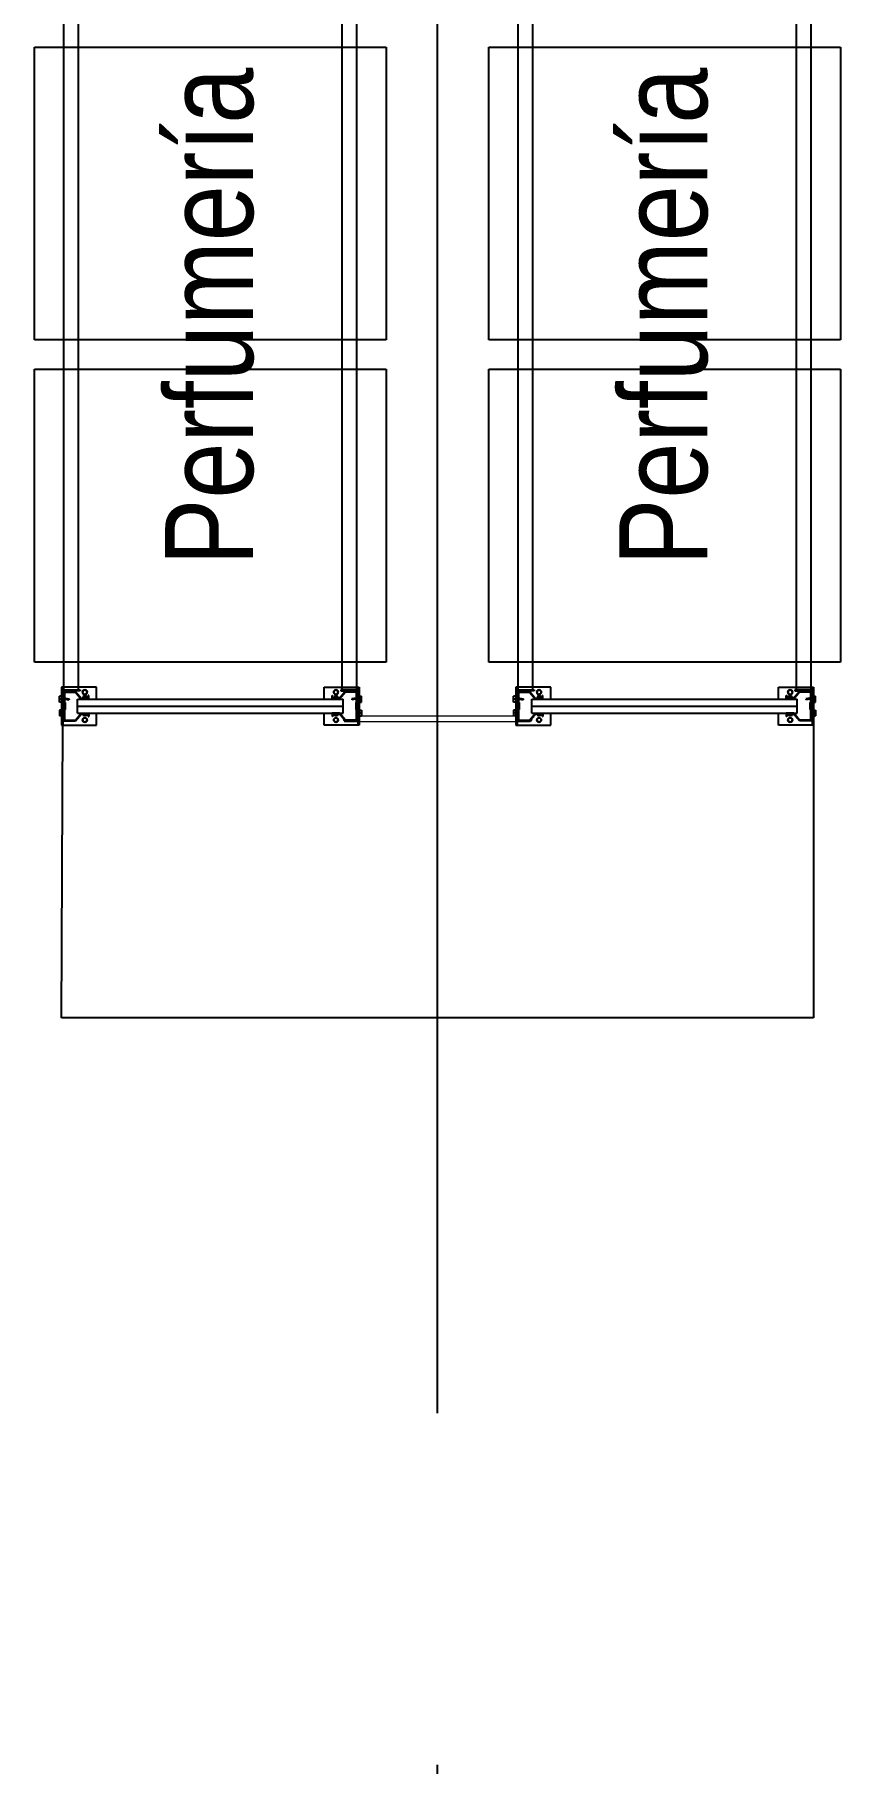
# Model space of a CAD drawing. Header units: metres. Extents: x 0 to 8715937, y -236336 to 216.
# Drawn here: x 115.27 to 118.02, y 69.58 to 75.49 of the extents above; entities that cross this region are included whole.
import ezdxf

# ---------------------------------------------------------------- set-up
doc = ezdxf.new("R2010")
doc.units = ezdxf.units.M
doc.header["$MEASUREMENT"] = 0
doc.linetypes.add('ACAD_ISO10W100', pattern=[18, 12, -3, 0, -3])
for name, color, linetype in [('0-BLOCK-EQUIPAMIENTO', 7, 'Continuous'), ('0-BLOCK-ESTRUCTURA', 7, 'Continuous'), ('AAA BAST', 5, 'Continuous'), ('AAA CONECT', 3, 'Continuous'), ('AAA LARG', 1, 'Continuous'), ('AAA PALLETS', 7, 'Continuous'), ('EJES', 251, 'ACAD_ISO10W100'), ('INSTALACIONES', 165, 'Continuous'), ('TEXTO', 7, 'Continuous')]:
    doc.layers.add(name, color=color, linetype=linetype)
doc.styles.add('AR', font='arial.ttf')

# ---------------------------------------------------------------- blocks, each defined once
blk = doc.blocks.new('DPM-ESTRUCTURA')
at = {"layer": 'EJES', "ltscale": 0.4}
blk.add_line((28.9278, 41.5801), (28.9278, 112.3301), dxfattribs=at)
blk = doc.blocks.new('1A MODULO SIMPLE')
at = {"layer": 'AAA BAST'}
for points in [[(-2.1307, 1.015), (-2.1307, 1.017), (-2.1407, 1.017), (-2.1407, 1.04), (-2.1167, 1.06), (-2.1167, 1.1), (-2.1567, 1.1), (-2.1567, 1.098), (-2.1767, 1.098), (-2.1767, 1.1), (-2.2167, 1.1), (-2.2167, 1.06), (-2.1927, 1.04), (-2.1927, 1.017), (-2.2027, 1.017), (-2.2027, 1.015), (-2.1907, 1.015), (-2.1907, 1.0409), (-2.2147, 1.0609), (-2.2147, 1.098), (-2.1787, 1.098), (-2.1787, 1.096), (-2.1547, 1.096), (-2.1547, 1.098), (-2.1187, 1.098), (-2.1187, 1.0609), (-2.1427, 1.0409), (-2.1427, 1.015)], [(0.1973, 1.015), (0.1973, 1.017), (0.2073, 1.017), (0.2073, 1.04), (0.1833, 1.06), (0.1833, 1.1), (0.2233, 1.1), (0.2233, 1.098), (0.2433, 1.098), (0.2433, 1.1), (0.2833, 1.1), (0.2833, 1.06), (0.2593, 1.04), (0.2593, 1.017), (0.2693, 1.017), (0.2693, 1.015), (0.2573, 1.015), (0.2573, 1.0409), (0.2813, 1.0609), (0.2813, 1.098), (0.2453, 1.098), (0.2453, 1.096), (0.2213, 1.096), (0.2213, 1.098), (0.1853, 1.098), (0.1853, 1.0609), (0.2093, 1.0409), (0.2093, 1.015)], [(-2.1307, 0.185), (-2.1307, 0.183), (-2.1407, 0.183), (-2.1407, 0.16), (-2.1167, 0.14), (-2.1167, 0.1), (-2.1567, 0.1), (-2.1567, 0.102), (-2.1767, 0.102), (-2.1767, 0.1), (-2.2167, 0.1), (-2.2167, 0.14), (-2.1927, 0.16), (-2.1927, 0.183), (-2.2027, 0.183), (-2.2027, 0.185), (-2.1907, 0.185), (-2.1907, 0.1591), (-2.2147, 0.1391), (-2.2147, 0.102), (-2.1787, 0.102), (-2.1787, 0.104), (-2.1547, 0.104), (-2.1547, 0.102), (-2.1187, 0.102), (-2.1187, 0.1391), (-2.1427, 0.1591), (-2.1427, 0.185)], [(0.1973, 0.185), (0.1973, 0.183), (0.2073, 0.183), (0.2073, 0.16), (0.1833, 0.14), (0.1833, 0.1), (0.2233, 0.1), (0.2233, 0.102), (0.2433, 0.102), (0.2433, 0.1), (0.2833, 0.1), (0.2833, 0.14), (0.2593, 0.16), (0.2593, 0.183), (0.2693, 0.183), (0.2693, 0.185), (0.2573, 0.185), (0.2573, 0.1591), (0.2813, 0.1391), (0.2813, 0.102), (0.2453, 0.102), (0.2453, 0.104), (0.2213, 0.104), (0.2213, 0.102), (0.1853, 0.102), (0.1853, 0.1391), (0.2093, 0.1591), (0.2093, 0.185)]]:
    blk.add_hatch(color=251, dxfattribs=at).paths.add_polyline_path(points)
at = {"layer": 'AAA BAST', "color": 251}
for p, q in [((-2.2167, 1.1082), (-2.2317, 1.1082)), ((-2.2317, 1.1082), (-2.2317, 0.9882)), ((-2.2167, 1.1032), (-2.2317, 1.1032)), ((-2.1167, 1.1082), (-2.2167, 1.1082)), ((-2.2167, 1.1082), (-2.2167, 1.1032)), ((-2.2167, 1.1032), (-2.1167, 1.1032)), ((-2.1767, 1.1), (-2.2167, 1.1)), ((-2.2167, 1.1), (-2.2167, 1.06)), ((-2.2147, 1.098), (-2.2147, 1.0609)), ((-2.1787, 1.098), (-2.2147, 1.098)), ((-2.2067, 1.1), (-2.2067, 1.1032)), ((-2.2067, 1.1032), (-2.1737, 1.1032)), ((-2.1802, 1.1152), (-2.2002, 1.1152)), ((-2.2002, 1.1082), (-2.2002, 1.1152)), ((-2.1902, 1.1082), (-2.1902, 1.1152)), ((-2.1802, 1.1082), (-2.1802, 1.1152)), ((-2.1787, 1.098), (-2.1787, 1.096)), ((-2.1547, 1.096), (-2.1787, 1.096)), ((-2.1767, 1.1), (-2.1767, 1.098)), ((-2.1767, 1.1), (-2.1737, 1.1)), ((-2.1567, 1.098), (-2.1767, 1.098)), ((-2.1737, 1.1), (-2.1737, 1.1032)), ((-2.1597, 1.1), (-2.1597, 1.1032)), ((-2.1567, 1.1), (-2.1597, 1.1)), ((-2.1167, 1.1), (-2.1567, 1.1)), ((-2.1567, 1.1), (-2.1567, 1.098)), ((-2.1187, 1.098), (-2.1547, 1.098)), ((-2.1547, 1.098), (-2.1547, 1.096)), ((-2.1532, 1.1152), (-2.1332, 1.1152)), ((-2.1532, 1.1082), (-2.1532, 1.1152)), ((-2.1432, 1.1082), (-2.1432, 1.1152)), ((-2.1332, 1.1082), (-2.1332, 1.1152)), ((-2.1267, 1.1), (-2.1267, 1.1032)), ((-2.1187, 1.098), (-2.1187, 1.0609)), ((-2.1167, 1.1032), (-2.1167, 1.1082)), ((-2.1017, 1.1082), (-2.1167, 1.1082)), ((-2.1167, 1.1032), (-2.1017, 1.1032)), ((-2.1167, 1.1), (-2.1167, 1.06)), ((-2.1017, 0.9882), (-2.1017, 1.1082)), ((0.1683, 0.9882), (0.1683, 1.1082)), ((0.1683, 1.1082), (0.1833, 1.1082)), ((0.1833, 1.1032), (0.1683, 1.1032)), ((0.1833, 1.1032), (0.1833, 1.1082)), ((0.1833, 1.1082), (0.2833, 1.1082)), ((0.2833, 1.1032), (0.1833, 1.1032)), ((0.1833, 1.1), (0.2233, 1.1)), ((0.1833, 1.1), (0.1833, 1.06)), ((0.1853, 1.098), (0.1853, 1.0609)), ((0.1853, 1.098), (0.2213, 1.098)), ((0.1933, 1.1), (0.1933, 1.1032)), ((0.2198, 1.1152), (0.1998, 1.1152)), ((0.1998, 1.1082), (0.1998, 1.1152)), ((0.2098, 1.1082), (0.2098, 1.1152)), ((0.2198, 1.1082), (0.2198, 1.1152)), ((0.2213, 1.098), (0.2213, 1.096)), ((0.2213, 1.096), (0.2453, 1.096)), ((0.2233, 1.1), (0.2233, 1.098)), ((0.2233, 1.1), (0.2263, 1.1)), ((0.2233, 1.098), (0.2433, 1.098)), ((0.2263, 1.1), (0.2263, 1.1032)), ((0.2403, 1.1), (0.2403, 1.1032)), ((0.2733, 1.1032), (0.2403, 1.1032)), ((0.2433, 1.1), (0.2403, 1.1)), ((0.2433, 1.1), (0.2833, 1.1)), ((0.2433, 1.1), (0.2433, 1.098)), ((0.2453, 1.098), (0.2813, 1.098)), ((0.2453, 1.098), (0.2453, 1.096)), ((0.2468, 1.1152), (0.2668, 1.1152)), ((0.2468, 1.1082), (0.2468, 1.1152)), ((0.2568, 1.1082), (0.2568, 1.1152)), ((0.2668, 1.1082), (0.2668, 1.1152)), ((0.2733, 1.1), (0.2733, 1.1032)), ((0.2813, 1.098), (0.2813, 1.0609)), ((0.2833, 1.1082), (0.2833, 1.1032)), ((0.2833, 1.1082), (0.2983, 1.1082)), ((0.2833, 1.1032), (0.2983, 1.1032)), ((0.2833, 1.1), (0.2833, 1.06)), ((0.2983, 1.1082), (0.2983, 0.9882)), ((-2.2167, 1.06), (-2.1927, 1.04)), ((-2.2147, 1.0609), (-2.1907, 1.0409)), ((-2.1927, 1.017), (-2.2027, 1.017)), ((-2.2027, 1.017), (-2.2027, 1.015)), ((-2.1907, 1.015), (-2.2027, 1.015)), ((-2.1927, 1.036), (-2.1977, 1.036)), ((-2.1977, 1.021), (-2.1977, 1.036)), ((-2.1927, 1.0285), (-2.1977, 1.0285)), ((-2.1927, 1.021), (-2.1977, 1.021)), ((-2.1927, 1.04), (-2.1927, 1.017)), ((-2.1907, 1.053), (-2.1667, 1.053)), ((-2.1907, 0.147), (-2.1907, 1.053)), ((-2.1907, 1.0409), (-2.1907, 1.015)), ((-2.1667, 1.053), (-2.1427, 1.053)), ((-2.1667, 0.147), (-2.1667, 1.053)), ((-2.1187, 1.0609), (-2.1427, 1.0409)), ((-2.1427, 0.147), (-2.1427, 1.053)), ((-2.1427, 1.0409), (-2.1427, 1.015)), ((-2.1427, 1.015), (-2.1307, 1.015)), ((-2.1167, 1.06), (-2.1407, 1.04)), ((-2.1407, 1.04), (-2.1407, 1.017)), ((-2.1357, 1.036), (-2.1407, 1.036)), ((-2.1407, 1.021), (-2.1407, 1.036)), ((-2.1357, 1.0285), (-2.1407, 1.0285)), ((-2.1357, 1.021), (-2.1407, 1.021)), ((-2.1407, 1.017), (-2.1307, 1.017)), ((-2.1357, 1.021), (-2.1357, 1.036)), ((-2.1357, 1.0328), (-2.1307, 1.0328)), ((-2.1357, 1.0243), (-2.1307, 1.0243)), ((-2.1307, 1.0243), (-2.1307, 1.0328)), ((-2.1307, 1.015), (-2.1307, 1.017)), ((0.1833, 1.06), (0.2073, 1.04)), ((0.1853, 1.0609), (0.2093, 1.0409)), ((0.2023, 1.0328), (0.1973, 1.0328)), ((0.1973, 1.0243), (0.1973, 1.0328)), ((0.2023, 1.0243), (0.1973, 1.0243)), ((0.2073, 1.017), (0.1973, 1.017)), ((0.1973, 1.015), (0.1973, 1.017)), ((0.2093, 1.015), (0.1973, 1.015)), ((0.2023, 1.036), (0.2073, 1.036)), ((0.2023, 1.021), (0.2023, 1.036)), ((0.2023, 1.0285), (0.2073, 1.0285)), ((0.2023, 1.021), (0.2073, 1.021)), ((0.2073, 1.04), (0.2073, 1.017)), ((0.2073, 1.021), (0.2073, 1.036)), ((0.2333, 1.053), (0.2093, 1.053)), ((0.2093, 0.147), (0.2093, 1.053)), ((0.2093, 1.0409), (0.2093, 1.015)), ((0.2573, 1.053), (0.2333, 1.053)), ((0.2333, 0.147), (0.2333, 1.053)), ((0.2813, 1.0609), (0.2573, 1.0409)), ((0.2573, 0.147), (0.2573, 1.053)), ((0.2573, 1.0409), (0.2573, 1.015)), ((0.2573, 1.015), (0.2693, 1.015)), ((0.2833, 1.06), (0.2593, 1.04)), ((0.2593, 1.04), (0.2593, 1.017)), ((0.2593, 1.036), (0.2643, 1.036)), ((0.2593, 1.0285), (0.2643, 1.0285)), ((0.2593, 1.021), (0.2643, 1.021)), ((0.2593, 1.017), (0.2693, 1.017)), ((0.2643, 1.021), (0.2643, 1.036)), ((0.2693, 1.017), (0.2693, 1.015)), ((-2.2317, 0.9882), (-2.1907, 0.9882)), ((-2.1427, 0.9882), (-2.1017, 0.9882)), ((0.2093, 0.9882), (0.1683, 0.9882)), ((0.2983, 0.9882), (0.2573, 0.9882)), ((-2.2317, 0.0918), (-2.2317, 0.2118)), ((-2.2317, 0.2118), (-2.1907, 0.2118)), ((-2.1907, 0.185), (-2.2027, 0.185)), ((-2.2027, 0.183), (-2.2027, 0.185)), ((-2.1927, 0.183), (-2.2027, 0.183)), ((-2.1927, 0.1801), (-2.1977, 0.1801)), ((-2.1977, 0.1651), (-2.1977, 0.1801)), ((-2.1927, 0.16), (-2.1927, 0.183)), ((-2.1907, 0.1591), (-2.1907, 0.185)), ((-2.1427, 0.2118), (-2.1017, 0.2118)), ((-2.1427, 0.1591), (-2.1427, 0.185)), ((-2.1427, 0.185), (-2.1307, 0.185)), ((-2.1407, 0.16), (-2.1407, 0.183)), ((-2.1407, 0.183), (-2.1307, 0.183)), ((-2.1357, 0.1801), (-2.1407, 0.1801)), ((-2.1407, 0.1651), (-2.1407, 0.1801)), ((-2.1357, 0.1651), (-2.1357, 0.1801)), ((-2.1307, 0.185), (-2.1307, 0.183)), ((-2.1017, 0.2118), (-2.1017, 0.0918)), ((0.2093, 0.2118), (0.1683, 0.2118)), ((0.1683, 0.2118), (0.1683, 0.0918)), ((0.2093, 0.185), (0.1973, 0.185)), ((0.1973, 0.185), (0.1973, 0.183)), ((0.2073, 0.183), (0.1973, 0.183)), ((0.2023, 0.1801), (0.2073, 0.1801)), ((0.2023, 0.1651), (0.2023, 0.1801)), ((0.2073, 0.16), (0.2073, 0.183)), ((0.2073, 0.1651), (0.2073, 0.1801)), ((0.2093, 0.1591), (0.2093, 0.185)), ((0.2983, 0.2118), (0.2573, 0.2118)), ((0.2573, 0.1591), (0.2573, 0.185)), ((0.2573, 0.185), (0.2693, 0.185)), ((0.2593, 0.16), (0.2593, 0.183)), ((0.2593, 0.183), (0.2693, 0.183)), ((0.2593, 0.1801), (0.2643, 0.1801)), ((0.2643, 0.1651), (0.2643, 0.1801)), ((0.2693, 0.183), (0.2693, 0.185)), ((0.2983, 0.0918), (0.2983, 0.2118)), ((-2.2167, 0.14), (-2.1927, 0.16)), ((-2.2167, 0.1), (-2.2167, 0.14)), ((-2.2147, 0.1391), (-2.1907, 0.1591)), ((-2.2147, 0.102), (-2.2147, 0.1391)), ((-2.1927, 0.1726), (-2.1977, 0.1726)), ((-2.1927, 0.1651), (-2.1977, 0.1651)), ((-2.1907, 0.147), (-2.1667, 0.147)), ((-2.1667, 0.147), (-2.1427, 0.147)), ((-2.1187, 0.1391), (-2.1427, 0.1591)), ((-2.1357, 0.1726), (-2.1407, 0.1726)), ((-2.1357, 0.1651), (-2.1407, 0.1651)), ((-2.1167, 0.14), (-2.1407, 0.16)), ((-2.1357, 0.1768), (-2.1307, 0.1768)), ((-2.1357, 0.1683), (-2.1307, 0.1683)), ((-2.1307, 0.1683), (-2.1307, 0.1768)), ((-2.1187, 0.102), (-2.1187, 0.1391)), ((-2.1167, 0.1), (-2.1167, 0.14)), ((0.1833, 0.14), (0.2073, 0.16)), ((0.1833, 0.1), (0.1833, 0.14)), ((0.1853, 0.1391), (0.2093, 0.1591)), ((0.1853, 0.102), (0.1853, 0.1391)), ((0.2023, 0.1768), (0.1973, 0.1768)), ((0.1973, 0.1683), (0.1973, 0.1768)), ((0.2023, 0.1683), (0.1973, 0.1683)), ((0.2023, 0.1726), (0.2073, 0.1726)), ((0.2023, 0.1651), (0.2073, 0.1651)), ((0.2333, 0.147), (0.2093, 0.147)), ((0.2573, 0.147), (0.2333, 0.147)), ((0.2813, 0.1391), (0.2573, 0.1591)), ((0.2593, 0.1726), (0.2643, 0.1726)), ((0.2593, 0.1651), (0.2643, 0.1651)), ((0.2833, 0.14), (0.2593, 0.16)), ((0.2813, 0.102), (0.2813, 0.1391)), ((0.2833, 0.1), (0.2833, 0.14)), ((-2.2167, 0.0968), (-2.2317, 0.0968)), ((-2.2167, 0.0918), (-2.2317, 0.0918)), ((-2.1767, 0.1), (-2.2167, 0.1)), ((-2.2167, 0.0968), (-2.1167, 0.0968)), ((-2.2167, 0.0918), (-2.2167, 0.0968)), ((-2.1167, 0.0918), (-2.2167, 0.0918)), ((-2.1787, 0.102), (-2.2147, 0.102)), ((-2.2067, 0.1), (-2.2067, 0.0968)), ((-2.2067, 0.0968), (-2.1737, 0.0968)), ((-2.2002, 0.0918), (-2.2002, 0.0848)), ((-2.1802, 0.0848), (-2.2002, 0.0848)), ((-2.1902, 0.0918), (-2.1902, 0.0848)), ((-2.1802, 0.0918), (-2.1802, 0.0848)), ((-2.1787, 0.102), (-2.1787, 0.104)), ((-2.1547, 0.104), (-2.1787, 0.104)), ((-2.1567, 0.102), (-2.1767, 0.102)), ((-2.1767, 0.1), (-2.1767, 0.102)), ((-2.1767, 0.1), (-2.1737, 0.1)), ((-2.1737, 0.1), (-2.1737, 0.0968)), ((-2.1597, 0.1), (-2.1597, 0.0968)), ((-2.1567, 0.1), (-2.1597, 0.1)), ((-2.1567, 0.1), (-2.1567, 0.102)), ((-2.1167, 0.1), (-2.1567, 0.1)), ((-2.1547, 0.102), (-2.1547, 0.104)), ((-2.1187, 0.102), (-2.1547, 0.102)), ((-2.1532, 0.0918), (-2.1532, 0.0848)), ((-2.1532, 0.0848), (-2.1332, 0.0848)), ((-2.1432, 0.0918), (-2.1432, 0.0848)), ((-2.1332, 0.0918), (-2.1332, 0.0848)), ((-2.1267, 0.1), (-2.1267, 0.0968)), ((-2.1167, 0.0968), (-2.1167, 0.0918)), ((-2.1167, 0.0968), (-2.1017, 0.0968)), ((-2.1017, 0.0918), (-2.1167, 0.0918)), ((0.1833, 0.0968), (0.1683, 0.0968)), ((0.1683, 0.0918), (0.1833, 0.0918)), ((0.1833, 0.1), (0.2233, 0.1)), ((0.2833, 0.0968), (0.1833, 0.0968)), ((0.1833, 0.0968), (0.1833, 0.0918)), ((0.1833, 0.0918), (0.2833, 0.0918)), ((0.1853, 0.102), (0.2213, 0.102)), ((0.1933, 0.1), (0.1933, 0.0968)), ((0.1998, 0.0918), (0.1998, 0.0848)), ((0.2198, 0.0848), (0.1998, 0.0848)), ((0.2098, 0.0918), (0.2098, 0.0848)), ((0.2198, 0.0918), (0.2198, 0.0848)), ((0.2213, 0.102), (0.2213, 0.104)), ((0.2213, 0.104), (0.2453, 0.104)), ((0.2233, 0.102), (0.2433, 0.102)), ((0.2233, 0.1), (0.2233, 0.102)), ((0.2233, 0.1), (0.2263, 0.1)), ((0.2263, 0.1), (0.2263, 0.0968)), ((0.2403, 0.1), (0.2403, 0.0968)), ((0.2433, 0.1), (0.2403, 0.1)), ((0.2733, 0.0968), (0.2403, 0.0968)), ((0.2433, 0.1), (0.2433, 0.102)), ((0.2433, 0.1), (0.2833, 0.1)), ((0.2453, 0.102), (0.2453, 0.104)), ((0.2453, 0.102), (0.2813, 0.102)), ((0.2468, 0.0918), (0.2468, 0.0848)), ((0.2468, 0.0848), (0.2668, 0.0848)), ((0.2568, 0.0918), (0.2568, 0.0848)), ((0.2668, 0.0918), (0.2668, 0.0848)), ((0.2733, 0.1), (0.2733, 0.0968)), ((0.2833, 0.0918), (0.2833, 0.0968)), ((0.2833, 0.0968), (0.2983, 0.0968)), ((0.2833, 0.0918), (0.2983, 0.0918))]:
    blk.add_line(p, q, dxfattribs=at)
for centre in [(-2.2141, 1.0285), (-2.1192, 1.0285), (0.1859, 1.0285), (0.2808, 1.0285), (-2.2141, 0.1715), (-2.1192, 0.1715), (0.1859, 0.1715), (0.2808, 0.1715)]:
    blk.add_circle(centre, 0.0075, dxfattribs=at)
at = {"layer": 'AAA LARG', "color": 251}
for p, q in [((-2.1407, 1.105), (-2.1454, 1.0829)), ((-2.1422, 1.0822), (-2.1454, 1.0829)), ((-2.1381, 1.1018), (-2.1422, 1.0822)), ((-2.1407, 1.105), (-2.1117, 1.105)), ((-2.1149, 1.1018), (-2.1381, 1.1018)), ((-2.1149, 1.045), (-2.1149, 1.1018)), ((-2.1117, 1.105), (-2.1117, 1.045)), ((-2.1117, 1.1), (0.1783, 1.1)), ((0.2073, 1.105), (0.1783, 1.105)), ((0.1783, 1.105), (0.1783, 1.045)), ((0.1815, 1.045), (0.1815, 1.1018)), ((0.1815, 1.1018), (0.2047, 1.1018)), ((0.2047, 1.1018), (0.2089, 1.0822)), ((0.2073, 1.105), (0.212, 1.0829)), ((0.2089, 1.0822), (0.212, 1.0829)), ((-2.1117, 1.045), (-2.1149, 1.045)), ((-2.1117, 1.05), (0.1783, 1.05)), ((0.1783, 1.045), (0.1815, 1.045)), ((-2.1117, 0.155), (-2.1149, 0.155)), ((-2.1149, 0.155), (-2.1149, 0.0982)), ((-2.1117, 0.095), (-2.1117, 0.155)), ((-2.1117, 0.15), (0.1783, 0.15)), ((0.1783, 0.095), (0.1783, 0.155)), ((0.1783, 0.155), (0.1815, 0.155)), ((0.1815, 0.155), (0.1815, 0.0982)), ((-2.1422, 0.1178), (-2.1454, 0.1171)), ((-2.1407, 0.095), (-2.1454, 0.1171)), ((-2.1381, 0.0982), (-2.1422, 0.1178)), ((-2.1407, 0.095), (-2.1117, 0.095)), ((-2.1149, 0.0982), (-2.1381, 0.0982)), ((-2.1117, 0.1), (0.1783, 0.1)), ((0.2073, 0.095), (0.1783, 0.095)), ((0.1815, 0.0982), (0.2047, 0.0982)), ((0.2047, 0.0982), (0.2089, 0.1178)), ((0.2073, 0.095), (0.212, 0.1171)), ((0.2089, 0.1178), (0.212, 0.1171))]:
    blk.add_line(p, q, dxfattribs=at)
at = {"layer": 'AAA PALLETS', "color": 251, "ltscale": 0.21}
for p, q in [((-1.0167, 1.2), (-2.0167, 1.2)), ((-2.0167, 1.2), (-2.0167, 0)), ((-1.0167, 0), (-1.0167, 1.2)), ((0.0833, 1.2), (-0.9167, 1.2)), ((-0.9167, 1.2), (-0.9167, 0)), ((0.0833, 0), (0.0833, 1.2)), ((-2.0167, 0), (-1.0167, 0)), ((-0.9167, 0), (0.0833, 0))]:
    blk.add_line(p, q, dxfattribs=at)
blk = doc.blocks.new('1A MODULO D FTE COL')
at = {"layer": 'AAA CONECT', "color": 251, "lineweight": 5}
for p, q in [((-2.213, 0.5973), (-2.2207, 0.5909)), ((-2.2117, 0.5958), (-2.2187, 0.59)), ((-2.213, 0.5973), (-2.2117, 0.5958)), ((0.187, 0.5973), (0.1793, 0.5909)), ((0.1883, 0.5958), (0.1813, 0.59)), ((0.187, 0.5973), (0.1883, 0.5958)), ((-2.2207, 0.59), (-2.2207, -0.0409)), ((-2.2187, 0.5484), (-2.2187, 0.59)), ((-2.2187, 0.5484), (-2.2057, 0.5484)), ((-2.2007, 0.5434), (-2.2057, 0.5484)), ((-2.2007, 0.5434), (-2.2007, 0.0066)), ((0.1793, 0.59), (0.1793, -0.0409)), ((0.1813, 0.5484), (0.1813, 0.59)), ((0.1813, 0.5484), (0.1943, 0.5484)), ((0.1993, 0.5434), (0.1943, 0.5484)), ((0.1993, 0.5434), (0.1993, 0.0066)), ((-2.2187, 0.0016), (-2.2187, -0.04)), ((-2.2187, 0.0016), (-2.2057, 0.0016)), ((-2.2007, 0.0066), (-2.2057, 0.0016)), ((0.1813, 0.0016), (0.1813, -0.04)), ((0.1813, 0.0016), (0.1943, 0.0016)), ((0.1993, 0.0066), (0.1943, 0.0016)), ((-2.213, -0.0473), (-2.2207, -0.0409)), ((-2.2117, -0.0458), (-2.2187, -0.04)), ((-2.213, -0.0473), (-2.2117, -0.0458)), ((0.187, -0.0473), (0.1793, -0.0409)), ((0.1883, -0.0458), (0.1813, -0.04)), ((0.187, -0.0473), (0.1883, -0.0458))]:
    blk.add_line(p, q, dxfattribs=at)
at = {"layer": 'AAA BAST', "color": 251, "lineweight": 5}
for p in [(0, 0.45), (0, -1.1)]:
    blk.add_blockref('1A MODULO SIMPLE', p, dxfattribs=at)
blk = doc.blocks.new('DPM-EQUIPAMIENTO')
at = {"layer": 'INSTALACIONES', "ltscale": 0.1}
for p, q in [((27.6451, 72.1293), (27.6501, 73.1293)), ((30.2115, 73.1293), (30.2115, 72.1293)), ((30.2115, 72.1293), (27.6451, 72.1293))]:
    blk.add_line(p, q, dxfattribs=at)
at = {"layer": 'AAA BAST', "xscale": -1, "rotation": 270}
blk.add_blockref('1A MODULO D FTE COL', (28.6533, 75.3609), dxfattribs=at)

msp = doc.modelspace()

# ---------------------------------------------------------------- hatches: boundary and pattern name
at = {"layer": 'AAA BAST'}
for points in [[(115.4583, 73.2303), (115.4563, 73.2303), (115.4563, 73.2203), (115.4333, 73.2203), (115.4133, 73.2443), (115.3733, 73.2443), (115.3733, 73.2043), (115.3753, 73.2043), (115.3753, 73.1843), (115.3733, 73.1843), (115.3733, 73.1443), (115.4133, 73.1443), (115.4333, 73.1683), (115.4563, 73.1683), (115.4563, 73.1583), (115.4583, 73.1583), (115.4583, 73.1703), (115.4324, 73.1703), (115.4124, 73.1463), (115.3753, 73.1463), (115.3753, 73.1823), (115.3773, 73.1823), (115.3773, 73.2063), (115.3753, 73.2063), (115.3753, 73.2423), (115.4124, 73.2423), (115.4324, 73.2183), (115.4583, 73.2183)], [(116.2883, 73.2303), (116.2903, 73.2303), (116.2903, 73.2203), (116.3133, 73.2203), (116.3333, 73.2443), (116.3733, 73.2443), (116.3733, 73.2043), (116.3713, 73.2043), (116.3713, 73.1843), (116.3733, 73.1843), (116.3733, 73.1443), (116.3333, 73.1443), (116.3133, 73.1683), (116.2903, 73.1683), (116.2903, 73.1583), (116.2883, 73.1583), (116.2883, 73.1703), (116.3142, 73.1703), (116.3342, 73.1463), (116.3713, 73.1463), (116.3713, 73.1823), (116.3693, 73.1823), (116.3693, 73.2063), (116.3713, 73.2063), (116.3713, 73.2423), (116.3342, 73.2423), (116.3142, 73.2183), (116.2883, 73.2183)], [(117.0083, 73.2303), (117.0063, 73.2303), (117.0063, 73.2203), (116.9833, 73.2203), (116.9633, 73.2443), (116.9233, 73.2443), (116.9233, 73.2043), (116.9253, 73.2043), (116.9253, 73.1843), (116.9233, 73.1843), (116.9233, 73.1443), (116.9633, 73.1443), (116.9833, 73.1683), (117.0063, 73.1683), (117.0063, 73.1583), (117.0083, 73.1583), (117.0083, 73.1703), (116.9824, 73.1703), (116.9624, 73.1463), (116.9253, 73.1463), (116.9253, 73.1823), (116.9273, 73.1823), (116.9273, 73.2063), (116.9253, 73.2063), (116.9253, 73.2423), (116.9624, 73.2423), (116.9824, 73.2183), (117.0083, 73.2183)], [(117.8383, 73.2303), (117.8403, 73.2303), (117.8403, 73.2203), (117.8633, 73.2203), (117.8833, 73.2443), (117.9233, 73.2443), (117.9233, 73.2043), (117.9213, 73.2043), (117.9213, 73.1843), (117.9233, 73.1843), (117.9233, 73.1443), (117.8833, 73.1443), (117.8633, 73.1683), (117.8403, 73.1683), (117.8403, 73.1583), (117.8383, 73.1583), (117.8383, 73.1703), (117.8642, 73.1703), (117.8842, 73.1463), (117.9213, 73.1463), (117.9213, 73.1823), (117.9193, 73.1823), (117.9193, 73.2063), (117.9213, 73.2063), (117.9213, 73.2423), (117.8842, 73.2423), (117.8642, 73.2183), (117.8383, 73.2183)]]:
    msp.add_hatch(color=251, dxfattribs=at).paths.add_polyline_path(points)

# ---------------------------------------------------------------- linework, layer by layer
at = {"layer": 'AAA BAST', "color": 251}
for p, q in [((115.4851, 73.2593), (115.3651, 73.2593)), ((115.3651, 73.2593), (115.3651, 73.2443)), ((115.3701, 73.2443), (115.3701, 73.2593)), ((115.4851, 73.2183), (115.4851, 73.2593)), ((116.2615, 73.2183), (116.2615, 73.2593)), ((116.2615, 73.2593), (116.3815, 73.2593)), ((116.3765, 73.2443), (116.3765, 73.2593)), ((116.3815, 73.2593), (116.3815, 73.2443)), ((117.0351, 73.2593), (116.9151, 73.2593)), ((116.9151, 73.2593), (116.9151, 73.2443)), ((116.9201, 73.2443), (116.9201, 73.2593)), ((117.0351, 73.2183), (117.0351, 73.2593)), ((117.8115, 73.2183), (117.8115, 73.2593)), ((117.8115, 73.2593), (117.9315, 73.2593)), ((117.9265, 73.2443), (117.9265, 73.2593)), ((117.9315, 73.2593), (117.9315, 73.2443)), ((115.3581, 73.2078), (115.3581, 73.2278)), ((115.3651, 73.2278), (115.3581, 73.2278)), ((115.3651, 73.2178), (115.3581, 73.2178)), ((115.3651, 73.2078), (115.3581, 73.2078)), ((115.3701, 73.2443), (115.3651, 73.2443)), ((115.3651, 73.2443), (115.3651, 73.1443)), ((115.3701, 73.1443), (115.3701, 73.2443)), ((115.3733, 73.2343), (115.3701, 73.2343)), ((115.3733, 73.2013), (115.3701, 73.2013)), ((115.3733, 73.2443), (115.3733, 73.2043)), ((115.3733, 73.2443), (115.4133, 73.2443)), ((115.3733, 73.2043), (115.3753, 73.2043)), ((115.3733, 73.2043), (115.3733, 73.2013)), ((115.3753, 73.2423), (115.4124, 73.2423)), ((115.3753, 73.2423), (115.3753, 73.2063)), ((115.3753, 73.2063), (115.3773, 73.2063)), ((115.3753, 73.2043), (115.3753, 73.1843)), ((115.3773, 73.2063), (115.3773, 73.1823)), ((115.4124, 73.2423), (115.4324, 73.2183)), ((115.4133, 73.2443), (115.4333, 73.2203)), ((115.4203, 73.1943), (115.4203, 73.2183)), ((115.4203, 73.2183), (116.3263, 73.2183)), ((115.4203, 73.1703), (115.4203, 73.1943)), ((115.4203, 73.1943), (116.3263, 73.1943)), ((115.4324, 73.2183), (115.4583, 73.2183)), ((115.4333, 73.2203), (115.4563, 73.2203)), ((115.4384, 73.2253), (115.4384, 73.2203)), ((115.4384, 73.2253), (115.4534, 73.2253)), ((115.4384, 73.2203), (115.4534, 73.2203)), ((115.4416, 73.2253), (115.4416, 73.2303)), ((115.4416, 73.2303), (115.4501, 73.2303)), ((115.4459, 73.2253), (115.4459, 73.2203)), ((115.4501, 73.2253), (115.4501, 73.2303)), ((115.4534, 73.2253), (115.4534, 73.2203)), ((115.4563, 73.2203), (115.4563, 73.2303)), ((115.4583, 73.2303), (115.4563, 73.2303)), ((115.4583, 73.2183), (115.4583, 73.2303)), ((116.2883, 73.2183), (116.2883, 73.2303)), ((116.2883, 73.2303), (116.2903, 73.2303)), ((116.3142, 73.2183), (116.2883, 73.2183)), ((116.2903, 73.2203), (116.2903, 73.2303)), ((116.3133, 73.2203), (116.2903, 73.2203)), ((116.2943, 73.2253), (116.2943, 73.2203)), ((116.2943, 73.2253), (116.3093, 73.2253)), ((116.2943, 73.2203), (116.3093, 73.2203)), ((116.2976, 73.2253), (116.2976, 73.2303)), ((116.2976, 73.2303), (116.3061, 73.2303)), ((116.3018, 73.2253), (116.3018, 73.2203)), ((116.3061, 73.2253), (116.3061, 73.2303)), ((116.3093, 73.2253), (116.3093, 73.2203)), ((116.3333, 73.2443), (116.3133, 73.2203)), ((116.3342, 73.2423), (116.3142, 73.2183)), ((116.3263, 73.1943), (116.3263, 73.2183)), ((116.3263, 73.1703), (116.3263, 73.1943)), ((116.3733, 73.2443), (116.3333, 73.2443)), ((116.3713, 73.2423), (116.3342, 73.2423)), ((116.3713, 73.2063), (116.3693, 73.2063)), ((116.3693, 73.2063), (116.3693, 73.1823)), ((116.3713, 73.2423), (116.3713, 73.2063)), ((116.3713, 73.2043), (116.3713, 73.1843)), ((116.3733, 73.2043), (116.3713, 73.2043)), ((116.3733, 73.2443), (116.3733, 73.2043)), ((116.3733, 73.2343), (116.3765, 73.2343)), ((116.3733, 73.2043), (116.3733, 73.2013)), ((116.3733, 73.2013), (116.3765, 73.2013)), ((116.3765, 73.1443), (116.3765, 73.2443)), ((116.3765, 73.2443), (116.3815, 73.2443)), ((116.3815, 73.2443), (116.3815, 73.1443)), ((116.3815, 73.2278), (116.3885, 73.2278)), ((116.3815, 73.2178), (116.3885, 73.2178)), ((116.3815, 73.2078), (116.3885, 73.2078)), ((116.3885, 73.2078), (116.3885, 73.2278)), ((116.9081, 73.2078), (116.9081, 73.2278)), ((116.9151, 73.2278), (116.9081, 73.2278)), ((116.9151, 73.2178), (116.9081, 73.2178)), ((116.9151, 73.2078), (116.9081, 73.2078)), ((116.9201, 73.2443), (116.9151, 73.2443)), ((116.9151, 73.2443), (116.9151, 73.1443)), ((116.9201, 73.1443), (116.9201, 73.2443)), ((116.9233, 73.2343), (116.9201, 73.2343)), ((116.9233, 73.2013), (116.9201, 73.2013)), ((116.9233, 73.2443), (116.9233, 73.2043)), ((116.9233, 73.2443), (116.9633, 73.2443)), ((116.9233, 73.2043), (116.9253, 73.2043)), ((116.9233, 73.2043), (116.9233, 73.2013)), ((116.9253, 73.2423), (116.9624, 73.2423)), ((116.9253, 73.2423), (116.9253, 73.2063)), ((116.9253, 73.2063), (116.9273, 73.2063)), ((116.9253, 73.2043), (116.9253, 73.1843)), ((116.9273, 73.2063), (116.9273, 73.1823)), ((116.9624, 73.2423), (116.9824, 73.2183)), ((116.9633, 73.2443), (116.9833, 73.2203)), ((116.9703, 73.1943), (116.9703, 73.2183)), ((116.9703, 73.2183), (117.8763, 73.2183)), ((116.9703, 73.1703), (116.9703, 73.1943)), ((116.9703, 73.1943), (117.8763, 73.1943)), ((116.9824, 73.2183), (117.0083, 73.2183)), ((116.9833, 73.2203), (117.0063, 73.2203)), ((116.9884, 73.2253), (116.9884, 73.2203)), ((116.9884, 73.2253), (117.0034, 73.2253)), ((116.9884, 73.2203), (117.0034, 73.2203)), ((116.9916, 73.2253), (116.9916, 73.2303)), ((116.9916, 73.2303), (117.0001, 73.2303)), ((116.9959, 73.2253), (116.9959, 73.2203)), ((117.0001, 73.2253), (117.0001, 73.2303)), ((117.0034, 73.2253), (117.0034, 73.2203)), ((117.0063, 73.2203), (117.0063, 73.2303)), ((117.0083, 73.2303), (117.0063, 73.2303)), ((117.0083, 73.2183), (117.0083, 73.2303)), ((117.8383, 73.2183), (117.8383, 73.2303)), ((117.8383, 73.2303), (117.8403, 73.2303)), ((117.8642, 73.2183), (117.8383, 73.2183)), ((117.8403, 73.2203), (117.8403, 73.2303)), ((117.8633, 73.2203), (117.8403, 73.2203)), ((117.8443, 73.2253), (117.8443, 73.2203)), ((117.8443, 73.2253), (117.8593, 73.2253)), ((117.8443, 73.2203), (117.8593, 73.2203)), ((117.8476, 73.2253), (117.8476, 73.2303)), ((117.8476, 73.2303), (117.8561, 73.2303)), ((117.8518, 73.2253), (117.8518, 73.2203)), ((117.8561, 73.2253), (117.8561, 73.2303)), ((117.8593, 73.2253), (117.8593, 73.2203)), ((117.8833, 73.2443), (117.8633, 73.2203)), ((117.8842, 73.2423), (117.8642, 73.2183)), ((117.8763, 73.1943), (117.8763, 73.2183)), ((117.8763, 73.1703), (117.8763, 73.1943)), ((117.9233, 73.2443), (117.8833, 73.2443)), ((117.9213, 73.2423), (117.8842, 73.2423)), ((117.9213, 73.2063), (117.9193, 73.2063)), ((117.9193, 73.2063), (117.9193, 73.1823)), ((117.9213, 73.2423), (117.9213, 73.2063)), ((117.9213, 73.2043), (117.9213, 73.1843)), ((117.9233, 73.2043), (117.9213, 73.2043)), ((117.9233, 73.2443), (117.9233, 73.2043)), ((117.9233, 73.2343), (117.9265, 73.2343)), ((117.9233, 73.2043), (117.9233, 73.2013)), ((117.9233, 73.2013), (117.9265, 73.2013)), ((117.9265, 73.1443), (117.9265, 73.2443)), ((117.9265, 73.2443), (117.9315, 73.2443)), ((117.9315, 73.2443), (117.9315, 73.1443)), ((117.9315, 73.2278), (117.9385, 73.2278)), ((117.9315, 73.2178), (117.9385, 73.2178)), ((117.9315, 73.2078), (117.9385, 73.2078)), ((117.9385, 73.2078), (117.9385, 73.2278)), ((115.3581, 73.1808), (115.3581, 73.1608)), ((115.3651, 73.1808), (115.3581, 73.1808)), ((115.3651, 73.1708), (115.3581, 73.1708)), ((115.3651, 73.1608), (115.3581, 73.1608)), ((115.3651, 73.1443), (115.3701, 73.1443)), ((115.3651, 73.1443), (115.3651, 73.1293)), ((115.3733, 73.1873), (115.3701, 73.1873)), ((115.3701, 73.1543), (115.3701, 73.1873)), ((115.3733, 73.1543), (115.3701, 73.1543)), ((115.3701, 73.1443), (115.3701, 73.1293)), ((115.3733, 73.1843), (115.3733, 73.1873)), ((115.3733, 73.1843), (115.3733, 73.1443)), ((115.3733, 73.1843), (115.3753, 73.1843)), ((115.3733, 73.1443), (115.4133, 73.1443)), ((115.3753, 73.1823), (115.3753, 73.1463)), ((115.3753, 73.1823), (115.3773, 73.1823)), ((115.3753, 73.1463), (115.4124, 73.1463)), ((115.4124, 73.1463), (115.4324, 73.1703)), ((115.4133, 73.1443), (115.4333, 73.1683)), ((115.4203, 73.1703), (116.3263, 73.1703)), ((115.4324, 73.1703), (115.4583, 73.1703)), ((115.4333, 73.1683), (115.4563, 73.1683)), ((115.4384, 73.1683), (115.4384, 73.1633)), ((115.4384, 73.1633), (115.4534, 73.1633)), ((115.4459, 73.1683), (115.4459, 73.1633)), ((115.4534, 73.1683), (115.4534, 73.1633)), ((115.4563, 73.1683), (115.4563, 73.1583)), ((115.4563, 73.1583), (115.4583, 73.1583)), ((115.4583, 73.1703), (115.4583, 73.1583)), ((115.4851, 73.1293), (115.4851, 73.1703)), ((116.2615, 73.1293), (116.2615, 73.1703)), ((116.3142, 73.1703), (116.2883, 73.1703)), ((116.2883, 73.1703), (116.2883, 73.1583)), ((116.2903, 73.1583), (116.2883, 73.1583)), ((116.3133, 73.1683), (116.2903, 73.1683)), ((116.2903, 73.1683), (116.2903, 73.1583)), ((116.2943, 73.1683), (116.2943, 73.1633)), ((116.2943, 73.1633), (116.3093, 73.1633)), ((116.3018, 73.1683), (116.3018, 73.1633)), ((116.3093, 73.1683), (116.3093, 73.1633)), ((116.3333, 73.1443), (116.3133, 73.1683)), ((116.3342, 73.1463), (116.3142, 73.1703)), ((116.3733, 73.1443), (116.3333, 73.1443)), ((116.3713, 73.1463), (116.3342, 73.1463)), ((116.3713, 73.1823), (116.3693, 73.1823)), ((116.3733, 73.1843), (116.3713, 73.1843)), ((116.3713, 73.1823), (116.3713, 73.1463)), ((116.3733, 73.1873), (116.3765, 73.1873)), ((116.3733, 73.1843), (116.3733, 73.1873)), ((116.3733, 73.1843), (116.3733, 73.1443)), ((116.3733, 73.1543), (116.3765, 73.1543)), ((116.3765, 73.1543), (116.3765, 73.1873)), ((116.3815, 73.1443), (116.3765, 73.1443)), ((116.3765, 73.1443), (116.3765, 73.1293)), ((116.3815, 73.1808), (116.3885, 73.1808)), ((116.3815, 73.1708), (116.3885, 73.1708)), ((116.3815, 73.1608), (116.3885, 73.1608)), ((116.3815, 73.1443), (116.3815, 73.1293)), ((116.3885, 73.1808), (116.3885, 73.1608)), ((116.9081, 73.1808), (116.9081, 73.1608)), ((116.9151, 73.1808), (116.9081, 73.1808)), ((116.9151, 73.1708), (116.9081, 73.1708)), ((116.9151, 73.1608), (116.9081, 73.1608)), ((116.9151, 73.1443), (116.9201, 73.1443)), ((116.9151, 73.1443), (116.9151, 73.1293)), ((116.9233, 73.1873), (116.9201, 73.1873)), ((116.9201, 73.1543), (116.9201, 73.1873)), ((116.9233, 73.1543), (116.9201, 73.1543)), ((116.9201, 73.1443), (116.9201, 73.1293)), ((116.9233, 73.1843), (116.9233, 73.1873)), ((116.9233, 73.1843), (116.9233, 73.1443)), ((116.9233, 73.1843), (116.9253, 73.1843)), ((116.9233, 73.1443), (116.9633, 73.1443)), ((116.9253, 73.1823), (116.9253, 73.1463)), ((116.9253, 73.1823), (116.9273, 73.1823)), ((116.9253, 73.1463), (116.9624, 73.1463)), ((116.9624, 73.1463), (116.9824, 73.1703)), ((116.9633, 73.1443), (116.9833, 73.1683)), ((116.9703, 73.1703), (117.8763, 73.1703)), ((116.9824, 73.1703), (117.0083, 73.1703)), ((116.9833, 73.1683), (117.0063, 73.1683)), ((116.9884, 73.1683), (116.9884, 73.1633)), ((116.9884, 73.1633), (117.0034, 73.1633)), ((116.9959, 73.1683), (116.9959, 73.1633)), ((117.0034, 73.1683), (117.0034, 73.1633)), ((117.0063, 73.1683), (117.0063, 73.1583)), ((117.0063, 73.1583), (117.0083, 73.1583)), ((117.0083, 73.1703), (117.0083, 73.1583)), ((117.0351, 73.1293), (117.0351, 73.1703)), ((117.8115, 73.1293), (117.8115, 73.1703)), ((117.8642, 73.1703), (117.8383, 73.1703)), ((117.8383, 73.1703), (117.8383, 73.1583)), ((117.8403, 73.1583), (117.8383, 73.1583)), ((117.8633, 73.1683), (117.8403, 73.1683)), ((117.8403, 73.1683), (117.8403, 73.1583)), ((117.8443, 73.1683), (117.8443, 73.1633)), ((117.8443, 73.1633), (117.8593, 73.1633)), ((117.8518, 73.1683), (117.8518, 73.1633)), ((117.8593, 73.1683), (117.8593, 73.1633)), ((117.8833, 73.1443), (117.8633, 73.1683)), ((117.8842, 73.1463), (117.8642, 73.1703)), ((117.9233, 73.1443), (117.8833, 73.1443)), ((117.9213, 73.1463), (117.8842, 73.1463)), ((117.9213, 73.1823), (117.9193, 73.1823)), ((117.9233, 73.1843), (117.9213, 73.1843)), ((117.9213, 73.1823), (117.9213, 73.1463)), ((117.9233, 73.1873), (117.9265, 73.1873)), ((117.9233, 73.1843), (117.9233, 73.1873)), ((117.9233, 73.1843), (117.9233, 73.1443)), ((117.9233, 73.1543), (117.9265, 73.1543)), ((117.9265, 73.1543), (117.9265, 73.1873)), ((117.9315, 73.1443), (117.9265, 73.1443)), ((117.9265, 73.1443), (117.9265, 73.1293)), ((117.9315, 73.1808), (117.9385, 73.1808)), ((117.9315, 73.1708), (117.9385, 73.1708)), ((117.9315, 73.1608), (117.9385, 73.1608)), ((117.9315, 73.1443), (117.9315, 73.1293)), ((117.9385, 73.1808), (117.9385, 73.1608)), ((115.3651, 73.1293), (115.4851, 73.1293)), ((116.3815, 73.1293), (116.2615, 73.1293)), ((116.9151, 73.1293), (117.0351, 73.1293)), ((117.9315, 73.1293), (117.8115, 73.1293))]:
    msp.add_line(p, q, dxfattribs=at)
for centre in [(115.4448, 73.2418), (116.3018, 73.2418), (116.9948, 73.2418), (117.8518, 73.2418), (115.4448, 73.1468), (116.3018, 73.1468), (116.9948, 73.1468), (117.8518, 73.1468)]:
    msp.add_circle(centre, 0.0075, dxfattribs=at)
at = {"layer": 'AAA CONECT', "color": 251, "lineweight": 5}
for p, q in [((116.326, 73.148), (116.3275, 73.1492)), ((116.326, 73.148), (116.3324, 73.1403)), ((116.3275, 73.1492), (116.3333, 73.1423)), ((116.9633, 73.1403), (116.3324, 73.1403)), ((116.3749, 73.1423), (116.3333, 73.1423)), ((116.3799, 73.1603), (116.3749, 73.1553)), ((116.3749, 73.1423), (116.3749, 73.1553)), ((116.9167, 73.1603), (116.3799, 73.1603)), ((116.9167, 73.1603), (116.9217, 73.1553)), ((116.9217, 73.1423), (116.9217, 73.1553)), ((116.9217, 73.1423), (116.9633, 73.1423)), ((116.9691, 73.1492), (116.9633, 73.1423)), ((116.9706, 73.148), (116.9642, 73.1403)), ((116.9706, 73.148), (116.9691, 73.1492))]:
    msp.add_line(p, q, dxfattribs=at)
at = {"layer": 'AAA LARG', "color": 251}
for p, q in [((115.3733, 73.2493), (115.3733, 75.5393)), ((115.4233, 73.2493), (115.4233, 75.5393)), ((116.3233, 73.2493), (116.3233, 75.5393)), ((116.3733, 73.2493), (116.3733, 75.5393)), ((116.9233, 73.2493), (116.9233, 75.5393)), ((116.9733, 73.2493), (116.9733, 75.5393)), ((117.8733, 73.2493), (117.8733, 75.5393)), ((117.9233, 73.2493), (117.9233, 75.5393)), ((115.3683, 73.2203), (115.3683, 73.2493)), ((115.3683, 73.2493), (115.4283, 73.2493)), ((115.4283, 73.2493), (115.4283, 73.2461)), ((116.3783, 73.2493), (116.3183, 73.2493)), ((116.3183, 73.2493), (116.3183, 73.2461)), ((116.3783, 73.2203), (116.3783, 73.2493)), ((116.9183, 73.2203), (116.9183, 73.2493)), ((116.9183, 73.2493), (116.9783, 73.2493)), ((116.9783, 73.2493), (116.9783, 73.2461)), ((117.9283, 73.2493), (117.8683, 73.2493)), ((117.8683, 73.2493), (117.8683, 73.2461)), ((117.9283, 73.2203), (117.9283, 73.2493)), ((115.3683, 73.2203), (115.3904, 73.2156)), ((115.4283, 73.2461), (115.3715, 73.2461)), ((115.3715, 73.2461), (115.3715, 73.2229)), ((115.3715, 73.2229), (115.3911, 73.2187)), ((115.3911, 73.2187), (115.3904, 73.2156)), ((116.3183, 73.2461), (116.3751, 73.2461)), ((116.3751, 73.2229), (116.3555, 73.2187)), ((116.3555, 73.2187), (116.3562, 73.2156)), ((116.3783, 73.2203), (116.3562, 73.2156)), ((116.3751, 73.2461), (116.3751, 73.2229)), ((116.9183, 73.2203), (116.9404, 73.2156)), ((116.9783, 73.2461), (116.9215, 73.2461)), ((116.9215, 73.2461), (116.9215, 73.2229)), ((116.9215, 73.2229), (116.9411, 73.2187)), ((116.9411, 73.2187), (116.9404, 73.2156)), ((117.8683, 73.2461), (117.9251, 73.2461)), ((117.9251, 73.2229), (117.9055, 73.2187)), ((117.9055, 73.2187), (117.9062, 73.2156)), ((117.9283, 73.2203), (117.9062, 73.2156)), ((117.9251, 73.2461), (117.9251, 73.2229))]:
    msp.add_line(p, q, dxfattribs=at)
at = {"layer": 'AAA PALLETS', "color": 251, "ltscale": 0.21}
for p, q in [((115.2733, 74.4443), (115.2733, 75.4443)), ((115.2733, 75.4443), (116.4733, 75.4443)), ((116.4733, 75.4443), (116.4733, 74.4443)), ((116.8233, 74.4443), (116.8233, 75.4443)), ((116.8233, 75.4443), (118.0233, 75.4443)), ((118.0233, 75.4443), (118.0233, 74.4443)), ((116.4733, 74.4443), (115.2733, 74.4443)), ((118.0233, 74.4443), (116.8233, 74.4443)), ((115.2733, 73.3443), (115.2733, 74.3443)), ((115.2733, 74.3443), (116.4733, 74.3443)), ((116.4733, 74.3443), (116.4733, 73.3443)), ((116.8233, 73.3443), (116.8233, 74.3443)), ((116.8233, 74.3443), (118.0233, 74.3443)), ((118.0233, 74.3443), (118.0233, 73.3443)), ((116.4733, 73.3443), (115.2733, 73.3443)), ((118.0233, 73.3443), (116.8233, 73.3443))]:
    msp.add_line(p, q, dxfattribs=at)

# ---------------------------------------------------------------- block references
at = {"layer": '0-BLOCK-EQUIPAMIENTO'}
msp.add_blockref('DPM-EQUIPAMIENTO', (87.72, 0), dxfattribs=at)
at = {"layer": '0-BLOCK-ESTRUCTURA', "ltscale": 0.1}
msp.add_blockref('DPM-ESTRUCTURA', (87.72, 0), dxfattribs=at)

# ---------------------------------------------------------------- texts
at = {"layer": 'TEXTO', "ltscale": 0.1, "char_height": 0.300033, "attachment_point": 1, "rotation": 90, "style": 'AR'}
for insert in [(115.7188, 73.6736), (117.2688, 73.6736)]:
    msp.add_mtext_dynamic_manual_height_columns('{\\fArial Narrow|b0|i0|c0|p34;Perfumería}', width=4.08123, gutter_width=12.5, heights=[0], dxfattribs=dict(at, insert=insert))

doc.saveas('drawing.dxf')
